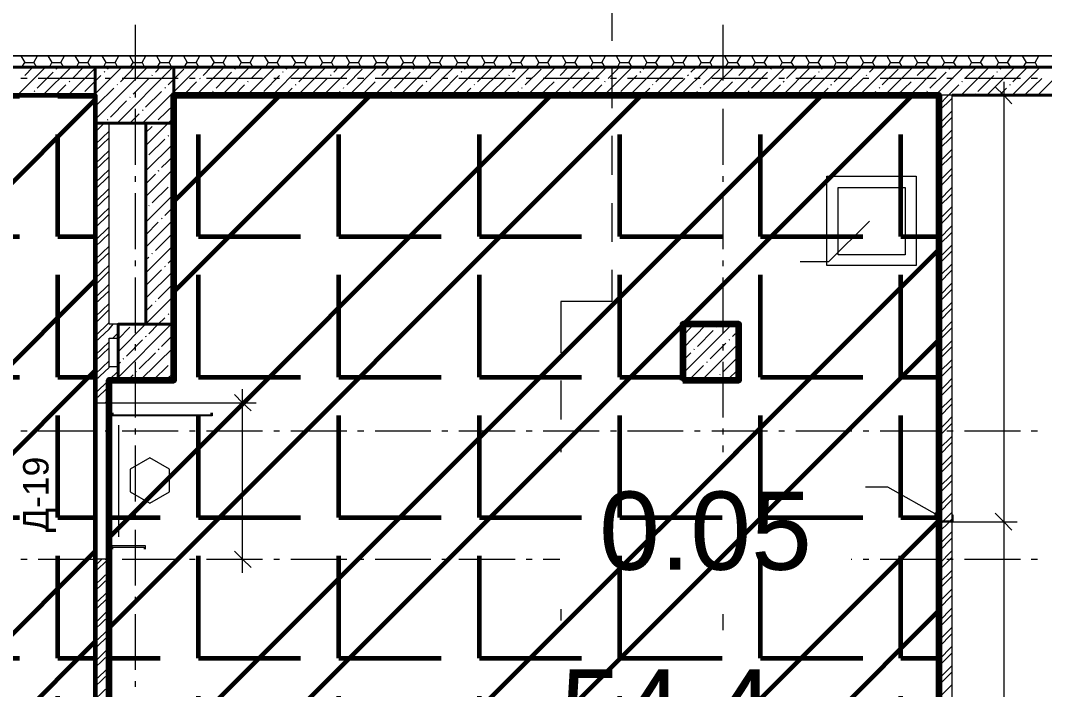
# Model space of a CAD drawing. Header units: millimetres. Extents: x -213911 to 415037, y -3642 to 107391.
# Drawn here: x -97146 to -87983, y 21093 to 27081 of the extents above; entities that cross this region are included whole.
import ezdxf

# ---------------------------------------------------------------- set-up
doc = ezdxf.new("R2010")
doc.units = ezdxf.units.MM
for name, color, linetype, lineweight in [('9.1 Стен подвал шпак', 160, 'Continuous', 90), ('9.2 Потолок подвал шпак', 90, 'Continuous', 60), ('9.3 клининг подвал', 190, 'Continuous', 60), ('Оси', 7, 'Continuous', 9)]:
    doc.layers.add(name, color=color, linetype=linetype, lineweight=lineweight)
doc.layers.add('PDF _Текст', color=7, linetype='Continuous')
doc.styles.get("Standard").update_dxf_attribs({"font": 'arial.ttf'})
pattern_1 = [(0, (0, 0), (0, 1257.3), [914.4, -342.9]), (90, (0, 0), (-1257.3, 8e-14), [914.4, -342.9])]

msp = doc.modelspace()

# ---------------------------------------------------------------- hatches: boundary and pattern name
at = {"layer": '9.2 Потолок подвал шпак'}
h = msp.add_hatch(dxfattribs=at)
h.set_pattern_fill('ANGLE', color=256, scale=180)
h.set_pattern_definition(pattern_1)
h.paths.add_polyline_path([(-96477.1, 26411.6), (-100776.9, 26411.6), (-100776.9, 26161.6), (-101276.8, 26161.6), (-101276.8, 26411.6), (-106030, 26411.6), (-106030, 19154.7), (-105733.5, 19154.7), (-105733.5, 18654.8), (-106030, 18654.8), (-106030, 15867.3), (-96477.1, 15867.3), (-96477.1, 17604.2), (-96875.3, 17604.2), (-96875.3, 19154.7), (-96477.1, 19154.7)])
h.paths.add_polyline_path([(-101276.8, 19154.7), (-100755.8, 19154.7), (-100755.8, 18654.8), (-101276.8, 18654.8)], flags=16)
at = {"layer": '9.3 клининг подвал'}
h = msp.add_hatch(dxfattribs=at)
h.set_pattern_fill('ANSI32', color=256, scale=180)
h.paths.add_polyline_path([(-96477.1, 26411.6), (-100776.9, 26411.6), (-100776.9, 26161.6), (-101276.8, 26161.6), (-101276.8, 26411.6), (-106030, 26411.6), (-106030, 19154.7), (-105733.5, 19154.7), (-105733.5, 18654.8), (-106030, 18654.8), (-106030, 15867.3), (-96477.1, 15867.3), (-96477.1, 17604.2), (-96875.3, 17604.2), (-96875.3, 19154.7), (-96477.1, 19154.7)])
h.paths.add_polyline_path([(-101276.8, 19154.7), (-100755.8, 19154.7), (-100755.8, 18654.8), (-101276.8, 18654.8)], flags=16)

# ---------------------------------------------------------------- linework, layer by layer
at = {"lineweight": 40}
for points in [[(-100776.9, 26411.6), (-96477.1, 26411.6), (-96477.1, 26661.5), (-104132.1, 26661.5)], [(-88809.3, 26411.6), (-87707.8, 26411.6), (-87707.8, 26661.5), (-95773.8, 26661.5), (-95773.8, 26411.6), (-88927.9, 26411.6)]]:
    msp.add_lwpolyline(points, dxfattribs=at)
for points in [[(-95773.8, 26661.5), (-96477.1, 26661.5), (-96477.1, 26161.6), (-95773.8, 26161.6)], [(-96023.8, 26161.6), (-96023.8, 24361.2), (-95773.8, 24361.2), (-95773.8, 26161.6)], [(-95773.8, 24361.2), (-96273.7, 24361.2), (-96273.7, 23861.3), (-95773.8, 23861.3)], [(-90719.9, 23861.3), (-90719.9, 24361.2), (-91219.7, 24361.2), (-91219.7, 23861.3)]]:
    msp.add_lwpolyline(points, close=True, dxfattribs=at)
at = {"lineweight": 18}
for points in [[(-88275.5, 26335.3), (-88347.5, 26411.6), (-88423.8, 26487.8)], [(-95231.6, 23734.2), (-95159.5, 23657.9), (-95083.3, 23585.9)], [(-88275.5, 22518.4), (-88347.5, 22594.6), (-88423.8, 22670.9)], [(-95231.6, 22332), (-95159.5, 22259.9), (-95083.3, 22183.7)]]:
    msp.add_lwpolyline(points, dxfattribs=at)
at = {"lineweight": 20}
msp.add_lwpolyline([(-88932.1, 22598.9), (-88932.1, 22653.9), (-88940.6, 22653.9), (-88940.6, 22594.6), (-88800.8, 22594.6), (-88800.8, 22653.9), (-88809.3, 22653.9), (-88809.3, 22598.9)], close=True, dxfattribs=at)
at = {"layer": '9.1 Стен подвал шпак'}
msp.add_lwpolyline([(-91219.7, 23861.3), (-90719.9, 23861.3), (-90719.9, 24361.2), (-91219.7, 24361.2)], close=True, dxfattribs=at)
at = {"layer": '9.2 Потолок подвал шпак'}
msp.add_lwpolyline([(-96477.1, 17604.2), (-96477.1, 15867.3), (-106030, 15867.3), (-106030, 18654.8), (-105733.5, 18654.8), (-105733.5, 19154.7), (-106030, 19154.7), (-106030, 26411.6), (-101276.8, 26411.6), (-101276.8, 26161.6), (-100776.9, 26161.6), (-100776.9, 26411.6), (-96477.1, 26411.6), (-96477.1, 19154.7)], dxfattribs=at)
at = {"layer": 'Оси', "lineweight": 9}
for points in [[(-91855.2, 27250.4), (-91855.2, 26898.7)], [(-96117, 26542.9), (-96117, 27042.8)], [(-90859.7, 26542.9), (-90859.7, 27042.8)], [(-97142.2, 26763.2), (-97108.3, 26703.9), (-97027.8, 26703.9), (-97002.4, 26661.5)], [(-97027.8, 26703.9), (-96993.9, 26763.2)], [(-96900.7, 26763.2), (-96866.8, 26703.9), (-96786.3, 26703.9), (-96760.9, 26661.5)], [(-96786.3, 26703.9), (-96752.4, 26763.2)], [(-96659.2, 26763.2), (-96625.3, 26703.9), (-96544.8, 26703.9), (-96519.4, 26661.5)], [(-96544.8, 26703.9), (-96510.9, 26763.2)], [(-96417.7, 26763.2), (-96383.9, 26703.9), (-96299.1, 26703.9), (-96277.9, 26661.5)], [(-96299.1, 26703.9), (-96265.2, 26763.2)], [(-96172, 26763.2), (-96138.1, 26703.9), (-96057.7, 26703.9), (-96036.5, 26661.5)], [(-96057.7, 26703.9), (-96023.8, 26763.2)], [(-95930.6, 26763.2), (-95896.7, 26703.9), (-95816.2, 26703.9), (-95795, 26661.5)], [(-95816.2, 26703.9), (-95782.3, 26763.2)], [(-95689.1, 26763.2), (-95655.2, 26703.9), (-95574.7, 26703.9), (-95549.3, 26661.5)], [(-95574.7, 26703.9), (-95540.8, 26763.2)], [(-95447.6, 26763.2), (-95413.7, 26703.9), (-95333.2, 26703.9), (-95307.8, 26661.5)], [(-95333.2, 26703.9), (-95299.3, 26763.2)], [(-95206.1, 26763.2), (-95172.3, 26703.9), (-95091.8, 26703.9), (-95066.3, 26661.5)], [(-95091.8, 26703.9), (-95057.9, 26763.2)], [(-94964.7, 26763.2), (-94930.8, 26703.9), (-94850.3, 26703.9), (-94824.9, 26661.5)], [(-94850.3, 26703.9), (-94816.4, 26763.2)], [(-94723.2, 26763.2), (-94685.1, 26703.9), (-94604.6, 26703.9), (-94583.4, 26661.5)], [(-94604.6, 26703.9), (-94570.7, 26763.2)], [(-94477.5, 26763.2), (-94443.6, 26703.9), (-94363.1, 26703.9), (-94341.9, 26661.5)], [(-94363.1, 26703.9), (-94329.2, 26763.2)], [(-94236, 26763.2), (-94202.1, 26703.9), (-94121.6, 26703.9), (-94100.5, 26661.5)], [(-94121.6, 26703.9), (-94087.8, 26763.2)], [(-93994.6, 26763.2), (-93960.7, 26703.9), (-93880.2, 26703.9), (-93854.8, 26661.5)], [(-93880.2, 26703.9), (-93846.3, 26763.2)], [(-93753.1, 26763.2), (-93719.2, 26703.9), (-93638.7, 26703.9), (-93613.3, 26661.5)], [(-93638.7, 26703.9), (-93604.8, 26763.2)], [(-93511.6, 26763.2), (-93477.7, 26703.9), (-93397.2, 26703.9), (-93371.8, 26661.5)], [(-93397.2, 26703.9), (-93363.3, 26763.2)], [(-93270.1, 26763.2), (-93236.2, 26703.9), (-93155.8, 26703.9), (-93130.3, 26661.5)], [(-93155.8, 26703.9), (-93121.9, 26763.2)], [(-93024.4, 26763.2), (-92990.5, 26703.9), (-92910, 26703.9), (-92888.9, 26661.5)], [(-92910, 26703.9), (-92876.2, 26763.2)], [(-92783, 26763.2), (-92749.1, 26703.9), (-92668.6, 26703.9), (-92647.4, 26661.5)], [(-92668.6, 26703.9), (-92634.7, 26763.2)], [(-92541.5, 26763.2), (-92507.6, 26703.9), (-92427.1, 26703.9), (-92405.9, 26661.5)], [(-92427.1, 26703.9), (-92393.2, 26763.2)], [(-92300, 26763.2), (-92266.1, 26703.9), (-92185.6, 26703.9), (-92160.2, 26661.5)], [(-92185.6, 26703.9), (-92151.7, 26763.2)], [(-92058.5, 26763.2), (-92024.7, 26703.9), (-91944.2, 26703.9), (-91918.7, 26661.5)], [(-91944.2, 26703.9), (-91910.3, 26763.2)], [(-91817.1, 26763.2), (-91783.2, 26703.9), (-91702.7, 26703.9), (-91677.3, 26661.5)], [(-91702.7, 26703.9), (-91668.8, 26763.2)], [(-91575.6, 26763.2), (-91541.7, 26703.9), (-91457, 26703.9)], [(-91435.8, 26661.5), (-91461.2, 26703.9), (-91423.1, 26763.2)], [(-91329.9, 26763.2), (-91296, 26703.9), (-91215.5, 26703.9), (-91194.3, 26661.5)], [(-91215.5, 26703.9), (-91181.6, 26763.2)], [(-91088.4, 26763.2), (-91054.5, 26703.9), (-90974, 26703.9), (-90952.9, 26661.5)], [(-90974, 26703.9), (-90940.2, 26763.2)], [(-90847, 26763.2), (-90813.1, 26703.9), (-90732.6, 26703.9), (-90707.2, 26661.5)], [(-90732.6, 26703.9), (-90698.7, 26763.2)], [(-90605.5, 26763.2), (-90571.6, 26703.9), (-90491.1, 26703.9), (-90465.7, 26661.5)], [(-90491.1, 26703.9), (-90457.2, 26763.2)], [(-90364, 26763.2), (-90330.1, 26703.9), (-90249.6, 26703.9), (-90224.2, 26661.5)], [(-90249.6, 26703.9), (-90215.7, 26763.2)], [(-90122.5, 26763.2), (-90088.6, 26703.9), (-90008.2, 26703.9), (-89982.7, 26661.5)], [(-90008.2, 26703.9), (-89974.3, 26763.2)], [(-89868.4, 26661.5), (-89847.2, 26703.9), (-89881.1, 26763.2)], [(-89762.4, 26703.9), (-89728.6, 26763.2)], [(-89635.4, 26763.2), (-89601.5, 26703.9), (-89521, 26703.9), (-89499.8, 26661.5)], [(-89521, 26703.9), (-89487.1, 26763.2)], [(-89393.9, 26763.2), (-89360, 26703.9), (-89279.5, 26703.9), (-89258.3, 26661.5)], [(-89279.5, 26703.9), (-89245.6, 26763.2)], [(-89152.4, 26763.2), (-89118.5, 26703.9), (-89038, 26703.9), (-89012.6, 26661.5)], [(-89038, 26703.9), (-89004.1, 26763.2)], [(-88910.9, 26763.2), (-88877.1, 26703.9), (-88796.6, 26703.9), (-88771.1, 26661.5)], [(-88796.6, 26703.9), (-88762.7, 26763.2)], [(-88669.5, 26763.2), (-88635.6, 26703.9), (-88555.1, 26703.9), (-88529.7, 26661.5)], [(-88555.1, 26703.9), (-88521.2, 26763.2)], [(-88428, 26763.2), (-88394.1, 26703.9), (-88313.6, 26703.9), (-88288.2, 26661.5)], [(-88313.6, 26703.9), (-88279.7, 26763.2)], [(-88182.3, 26763.2), (-88148.4, 26703.9), (-88067.9, 26703.9), (-88046.7, 26661.5)], [(-88067.9, 26703.9), (-88034, 26763.2)], [(-97133.7, 26661.5), (-97108.3, 26703.9)], [(-96888, 26661.5), (-96866.8, 26703.9)], [(-96646.5, 26661.5), (-96625.3, 26703.9)], [(-96405, 26661.5), (-96383.9, 26703.9)], [(-96163.6, 26661.5), (-96138.1, 26703.9)], [(-95922.1, 26661.5), (-95896.7, 26703.9)], [(-95680.6, 26661.5), (-95655.2, 26703.9)], [(-95439.1, 26661.5), (-95413.7, 26703.9)], [(-95193.4, 26661.5), (-95172.3, 26703.9)], [(-94952, 26661.5), (-94930.8, 26703.9)], [(-94710.5, 26661.5), (-94685.1, 26703.9)], [(-94469, 26661.5), (-94443.6, 26703.9)], [(-94227.6, 26661.5), (-94202.1, 26703.9)], [(-93986.1, 26661.5), (-93960.7, 26703.9)], [(-93744.6, 26661.5), (-93719.2, 26703.9)], [(-93498.9, 26661.5), (-93477.7, 26703.9)], [(-93257.4, 26661.5), (-93236.2, 26703.9)], [(-93016, 26661.5), (-92990.5, 26703.9)], [(-92774.5, 26661.5), (-92749.1, 26703.9)], [(-92533, 26661.5), (-92507.6, 26703.9)], [(-92291.5, 26661.5), (-92266.1, 26703.9)], [(-92045.8, 26661.5), (-92024.7, 26703.9)], [(-91804.4, 26661.5), (-91783.2, 26703.9)], [(-91562.9, 26661.5), (-91541.7, 26703.9)], [(-91321.4, 26661.5), (-91296, 26703.9)], [(-91079.9, 26661.5), (-91054.5, 26703.9)], [(-90838.5, 26661.5), (-90813.1, 26703.9)], [(-90597, 26661.5), (-90571.6, 26703.9)], [(-90351.3, 26661.5), (-90330.1, 26703.9)], [(-90109.8, 26661.5), (-90088.6, 26703.9)], [(-89842.9, 26703.9), (-89762.4, 26703.9), (-89741.3, 26661.5)], [(-89626.9, 26661.5), (-89601.5, 26703.9)], [(-89385.4, 26661.5), (-89360, 26703.9)], [(-89143.9, 26661.5), (-89118.5, 26703.9)], [(-88902.5, 26661.5), (-88877.1, 26703.9)], [(-88656.8, 26661.5), (-88635.6, 26703.9)], [(-88415.3, 26661.5), (-88394.1, 26703.9)], [(-88173.8, 26661.5), (-88148.4, 26703.9)], [(-104132.1, 26661.5), (-81734.6, 26661.5), (-81734.6, 5145.1), (-117489.3, 5145.1)], [(-97171.8, 26411.6), (-96921.9, 26661.5)], [(-97108.3, 26589.5), (-97036.2, 26661.5)], [(-96998.1, 26475.1), (-96854.1, 26619.1)], [(-96947.3, 26411.6), (-96693.1, 26661.5)], [(-96824.4, 26644.6), (-96820.2, 26653)], [(-96718.5, 26411.6), (-96477.1, 26653), (-96468.6, 26661.5)], [(-96680.4, 26559.8), (-96583, 26661.5)], [(-96570.3, 26445.5), (-96477.1, 26538.7), (-96426.2, 26589.5)], [(-96489.8, 26411.6), (-96477.1, 26424.3), (-96239.8, 26661.5)], [(-96477.1, 26195.5), (-96011.1, 26661.5)], [(-96396.6, 26619.1), (-96392.3, 26623.4)], [(-96366.9, 26644.6), (-96354.2, 26661.5)], [(-96282.2, 26161.6), (-95782.3, 26661.5)], [(-96252.5, 26530.2), (-96125.4, 26661.5)], [(-96053.4, 26161.6), (-95773.8, 26441.2), (-95553.5, 26661.5)], [(-95968.7, 26589.5), (-95964.5, 26593.7)], [(-95939, 26619.1), (-95896.7, 26661.5)], [(-95824.7, 26504.8), (-95773.8, 26555.6), (-95684.9, 26644.6)], [(-95574.7, 26411.6), (-95324.8, 26661.5)], [(-95511.2, 26589.5), (-95439.1, 26661.5)], [(-95396.8, 26475.1), (-95257, 26619.1)], [(-95345.9, 26411.6), (-95096, 26661.5)], [(-95227.3, 26644.6), (-95223.1, 26653)], [(-95117.2, 26411.6), (-94867.2, 26661.5)], [(-95083.3, 26559.8), (-94981.6, 26661.5)], [(-94968.9, 26445.5), (-94829.1, 26589.5)], [(-94892.7, 26411.6), (-94642.7, 26661.5)], [(-94799.5, 26619.1), (-94795.2, 26623.4)], [(-94769.8, 26644.6), (-94752.9, 26661.5)], [(-94663.9, 26411.6), (-94414, 26661.5)], [(-94655.4, 26530.2), (-94528.3, 26661.5)], [(-94435.1, 26411.6), (-94185.2, 26661.5)], [(-94371.6, 26589.5), (-94367.4, 26593.7)], [(-94341.9, 26619.1), (-94299.6, 26661.5)], [(-94227.6, 26504.8), (-94087.8, 26644.6)], [(-94206.4, 26411.6), (-93956.4, 26661.5)], [(-93977.6, 26411.6), (-93727.7, 26661.5)], [(-93914.1, 26589.5), (-93842, 26661.5)], [(-93799.7, 26475.1), (-93659.9, 26619.1)], [(-93748.8, 26411.6), (-93498.9, 26661.5)], [(-93630.2, 26644.6), (-93626, 26653)], [(-93520.1, 26411.6), (-93270.1, 26661.5)], [(-93486.2, 26559.8), (-93384.5, 26661.5)], [(-93371.8, 26445.5), (-93232, 26589.5)], [(-93291.3, 26411.6), (-93041.4, 26661.5)], [(-93202.4, 26619.1), (-93198.1, 26623.4)], [(-93172.7, 26644.6), (-93155.8, 26661.5)], [(-93066.8, 26411.6), (-92812.6, 26661.5)], [(-93058.3, 26530.2), (-92927, 26661.5)], [(-92838, 26411.6), (-92588.1, 26661.5)], [(-92774.5, 26589.5), (-92770.3, 26593.7)], [(-92744.8, 26619.1), (-92702.5, 26661.5)], [(-92630.5, 26504.8), (-92486.4, 26644.6)], [(-92609.3, 26411.6), (-92359.3, 26661.5)], [(-92380.5, 26411.6), (-92130.6, 26661.5)], [(-92317, 26589.5), (-92244.9, 26661.5)], [(-92202.6, 26475.1), (-92058.5, 26619.1)], [(-92151.7, 26411.6), (-91901.8, 26661.5)], [(-92033.1, 26644.6), (-92028.9, 26653)], [(-91923, 26411.6), (-91673, 26661.5)], [(-91889.1, 26559.8), (-91787.4, 26661.5)], [(-91855.2, 26648.8), (-91855.2, 26297.2)], [(-91774.7, 26445.5), (-91630.7, 26589.5)], [(-91694.2, 26411.6), (-91444.3, 26661.5)], [(-91605.3, 26619.1), (-91596.8, 26623.4)], [(-91575.6, 26644.6), (-91558.7, 26661.5)], [(-91465.5, 26411.6), (-91215.5, 26661.5)], [(-91461.2, 26530.2), (-91329.9, 26661.5)], [(-91240.9, 26411.6), (-90986.7, 26661.5)], [(-91177.4, 26589.5), (-91168.9, 26593.7)], [(-91147.7, 26619.1), (-91101.1, 26661.5)], [(-91033.3, 26504.8), (-90889.3, 26644.6)], [(-91012.2, 26411.6), (-90762.2, 26661.5)], [(-90783.4, 26411.6), (-90533.5, 26661.5)], [(-90719.9, 26589.5), (-90647.8, 26661.5)], [(-90605.5, 26475.1), (-90461.4, 26619.1)], [(-90554.6, 26411.6), (-90304.7, 26661.5)], [(-90431.8, 26644.6), (-90427.6, 26653)], [(-90325.9, 26411.6), (-90075.9, 26661.5)], [(-90292, 26559.8), (-90190.3, 26661.5)], [(-90177.6, 26445.5), (-90033.6, 26589.5)], [(-90097.1, 26411.6), (-89847.2, 26661.5)], [(-90003.9, 26619.1), (-89999.7, 26623.4)], [(-89978.5, 26644.6), (-89961.6, 26661.5)], [(-89868.4, 26411.6), (-89618.4, 26661.5)], [(-89864.1, 26530.2), (-89732.8, 26661.5)], [(-89639.6, 26411.6), (-89389.6, 26661.5)], [(-89576, 26589.5), (-89571.8, 26593.7)], [(-89550.6, 26619.1), (-89504, 26661.5)], [(-89436.2, 26504.8), (-89292.2, 26644.6)], [(-89410.8, 26411.6), (-89160.9, 26661.5)], [(-89186.3, 26411.6), (-88936.4, 26661.5)], [(-89122.8, 26589.5), (-89046.5, 26661.5)], [(-89008.4, 26475.1), (-88864.3, 26619.1)], [(-88957.5, 26411.6), (-88707.6, 26661.5)], [(-88834.7, 26644.6), (-88830.5, 26653)], [(-88728.8, 26411.6), (-88478.8, 26661.5)], [(-88694.9, 26559.8), (-88593.2, 26661.5)], [(-88580.5, 26445.5), (-88436.5, 26589.5)], [(-88500, 26411.6), (-88250.1, 26661.5)], [(-88406.8, 26619.1), (-88402.6, 26623.4)], [(-88381.4, 26644.6), (-88364.5, 26661.5)], [(-88271.3, 26411.6), (-88021.3, 26661.5)], [(-88267, 26530.2), (-88135.7, 26661.5)], [(-88042.5, 26411.6), (-87792.5, 26661.5)], [(-97142.2, 26564.1), (-97087.1, 26564.1)], [(-97137.9, 26559.8), (-97133.7, 26564.1)], [(-96989.6, 26564.1), (-96489.8, 26564.1)], [(-96832.9, 26411.6), (-96739.7, 26504.8)], [(-96710, 26530.2), (-96705.8, 26538.7)], [(-96388.1, 26564.1), (-96337.3, 26564.1)], [(-96282.2, 26504.8), (-96277.9, 26509)], [(-96235.6, 26564.1), (-95735.7, 26564.1)], [(-96138.1, 26420), (-95998.3, 26559.8)], [(-95689.1, 26411.6), (-95570.5, 26530.2)], [(-95634, 26564.1), (-95583.2, 26564.1)], [(-95540.8, 26559.8), (-95536.6, 26564.1)], [(-95481.5, 26564.1), (-94981.6, 26564.1)], [(-95231.6, 26411.6), (-95142.6, 26504.8)], [(-95112.9, 26530.2), (-95108.7, 26538.7)], [(-94879.9, 26564.1), (-94829.1, 26564.1)], [(-94727.4, 26564.1), (-94227.6, 26564.1)], [(-94685.1, 26504.8), (-94680.8, 26509)], [(-94541, 26420), (-94401.2, 26559.8)], [(-94130.1, 26564.1), (-94075, 26564.1)], [(-94092, 26411.6), (-93973.4, 26530.2)], [(-93973.4, 26564.1), (-93473.5, 26564.1)], [(-93943.7, 26559.8), (-93939.5, 26564.1)], [(-93634.5, 26411.6), (-93545.5, 26504.8)], [(-93515.8, 26530.2), (-93511.6, 26538.7)], [(-93376, 26564.1), (-93321, 26564.1)], [(-93223.5, 26564.1), (-92719.4, 26564.1)], [(-93088, 26504.8), (-93083.7, 26509)], [(-92943.9, 26420), (-92799.9, 26559.8)], [(-92622, 26564.1), (-92566.9, 26564.1)], [(-92494.9, 26411.6), (-92372, 26530.2)], [(-92469.5, 26564.1), (-91969.6, 26564.1)], [(-92346.6, 26559.8), (-92342.4, 26564.1)], [(-92037.4, 26411.6), (-91944.2, 26504.8)], [(-91918.7, 26530.2), (-91914.5, 26538.7)], [(-91867.9, 26564.1), (-91812.8, 26564.1)], [(-91715.4, 26564.1), (-91215.5, 26564.1)], [(-91490.9, 26504.8), (-91486.6, 26509)], [(-91346.8, 26420), (-91202.8, 26559.8)], [(-91113.8, 26564.1), (-91063, 26564.1)], [(-90961.3, 26564.1), (-90461.4, 26564.1)], [(-90897.8, 26411.6), (-90774.9, 26530.2)], [(-90749.5, 26559.8), (-90741, 26564.1)], [(-90440.3, 26411.6), (-90347.1, 26504.8)], [(-90359.8, 26564.1), (-90308.9, 26564.1)], [(-90321.6, 26530.2), (-90313.2, 26538.7)], [(-90207.3, 26564.1), (-89707.4, 26564.1)], [(-89893.8, 26504.8), (-89885.3, 26509)], [(-89749.7, 26420), (-89605.7, 26559.8)], [(-89605.7, 26564.1), (-89554.9, 26564.1)], [(-89453.2, 26564.1), (-88953.3, 26564.1)], [(-89300.7, 26411.6), (-89177.8, 26530.2)], [(-89148.2, 26559.8), (-89143.9, 26564.1)], [(-88855.9, 26564.1), (-88800.8, 26564.1)], [(-88843.2, 26411.6), (-88750, 26504.8)], [(-88720.3, 26530.2), (-88716.1, 26538.7)], [(-88699.1, 26564.1), (-88199.2, 26564.1)], [(-88347.5, 26530.2), (-88347.5, 22594.6), (-88347.5, 18777.7), (-88347.5, 18536.2)], [(-88292.4, 26504.8), (-88288.2, 26509)], [(-88152.6, 26420), (-88008.6, 26559.8)], [(-88101.8, 26564.1), (-88046.7, 26564.1)], [(-97057.4, 26411.6), (-97053.2, 26420)], [(-97023.5, 26445.5), (-97019.3, 26449.7)], [(-96595.7, 26420), (-96591.4, 26424.3)], [(-96455.9, 26331.1), (-96311.8, 26475.1)], [(-96167.8, 26390.4), (-96163.6, 26394.6)], [(-96117, 26390.4), (-96117, 26441.2)], [(-96028, 26305.7), (-95884, 26445.5)], [(-95854.3, 26475.1), (-95850.1, 26479.3)], [(-95460.3, 26411.6), (-95456.1, 26420)], [(-95426.4, 26445.5), (-95422.2, 26449.7)], [(-94998.6, 26420), (-94994.3, 26424.3)], [(-94778.3, 26411.6), (-94714.7, 26475.1)], [(-94320.8, 26411.6), (-94286.9, 26445.5)], [(-94257.2, 26475.1), (-94253, 26479.3)], [(-93863.2, 26411.6), (-93859, 26420)], [(-93829.3, 26445.5), (-93825.1, 26449.7)], [(-93401.5, 26420), (-93397.2, 26424.3)], [(-93176.9, 26411.6), (-93117.6, 26475.1)], [(-92723.7, 26411.6), (-92689.8, 26445.5)], [(-92660.1, 26475.1), (-92655.9, 26479.3)], [(-92266.1, 26411.6), (-92261.9, 26420)], [(-92232.2, 26445.5), (-92228, 26449.7)], [(-91804.4, 26420), (-91800.1, 26424.3)], [(-91579.8, 26411.6), (-91516.3, 26475.1)], [(-91126.5, 26411.6), (-91088.4, 26445.5)], [(-91063, 26475.1), (-91058.8, 26479.3)], [(-90859.7, 26390.4), (-90859.7, 26441.2)], [(-90669, 26411.6), (-90660.6, 26420)], [(-90635.1, 26445.5), (-90626.7, 26449.7)], [(-90207.3, 26420), (-90198.8, 26424.3)], [(-89982.7, 26411.6), (-89919.2, 26475.1)], [(-89525.2, 26411.6), (-89491.3, 26445.5)], [(-89461.7, 26475.1), (-89457.4, 26479.3)], [(-89071.9, 26411.6), (-89063.4, 26420)], [(-89033.8, 26445.5), (-89029.6, 26449.7)], [(-88927.9, 26322.6), (-88843.2, 26411.6)], [(-88809.3, 22598.9), (-88809.3, 26411.6), (-88927.9, 26411.6), (-88927.9, 22598.9)], [(-88605.9, 26420), (-88601.7, 26424.3)], [(-88241.6, 26411.6), (-88347.5, 26411.6), (-88470.4, 26411.6)], [(-88385.6, 26411.6), (-88322.1, 26475.1)], [(-96341.5, 26216.7), (-96197.5, 26360.7)], [(-95913.6, 26191.3), (-95773.8, 26326.8)], [(-88927.9, 26267.5), (-88809.3, 26386.1)], [(-96167.8, 26161.6), (-96083.1, 26246.3)], [(-96117, 25788.8), (-96117, 26288.7)], [(-96053.4, 26276), (-96049.2, 26280.2)], [(-96023.8, 25962.5), (-95824.7, 26161.6), (-95773.8, 26212.5)], [(-90859.7, 25788.8), (-90859.7, 26288.7)], [(-88927.9, 26153.1), (-88809.3, 26271.8)], [(-88927.9, 26093.8), (-88809.3, 26216.7)], [(-96477.1, 26140.4), (-96451.6, 26161.6)], [(-96477.1, 26081.1), (-96396.6, 26161.6)], [(-96366.9, 26191.3), (-96362.7, 26195.5)], [(-96023.8, 26076.9), (-95968.7, 26132)], [(-95939, 26161.6), (-95934.8, 26165.9)], [(-95939, 26161.6), (-95939, 26161.6)], [(-96477.1, 25971), (-96354.2, 26089.6)], [(-96477.1, 25911.7), (-96354.2, 26030.3)], [(-95824.7, 26047.2), (-95820.4, 26051.5)], [(-95799.2, 26076.9), (-95773.8, 26098.1)], [(-91855.2, 26047.2), (-91855.2, 25699.9)], [(-88927.9, 25983.7), (-88809.3, 26102.3)], [(-88927.9, 25924.4), (-88809.3, 26043)], [(-96023.8, 25733.7), (-95773.8, 25983.7)], [(-95998.3, 25877.8), (-95854.3, 26017.6)], [(-96477.1, 25797.3), (-96354.2, 25915.9)], [(-96477.1, 25742.2), (-96354.2, 25860.8)], [(-96023.8, 25848.1), (-96019.5, 25852.4)], [(-95884, 25763.4), (-95773.8, 25869.3)], [(-88927.9, 25810), (-88809.3, 25928.6)], [(-88927.9, 25754.9), (-88809.3, 25873.5)], [(-96023.8, 25505), (-95773.8, 25754.9)], [(-88927.9, 25640.5), (-88809.3, 25759.2)], [(-96477.1, 25627.8), (-96354.2, 25746.5)], [(-96477.1, 25568.5), (-96354.2, 25691.4)], [(-96117, 25636.3), (-96117, 25687.1)], [(-96023.8, 25619.4), (-95939, 25704.1)], [(-95913.6, 25733.7), (-95905.1, 25738)], [(-90859.7, 25636.3), (-90859.7, 25687.1)], [(-88927.9, 25581.2), (-88809.3, 25704.1)], [(-96477.1, 25454.2), (-96354.2, 25577)], [(-95968.7, 25449.9), (-95824.7, 25589.7)], [(-95799.2, 25619.4), (-95795, 25623.6)], [(-88927.9, 25466.9), (-88809.3, 25589.7)], [(-96477.1, 25399.1), (-96354.2, 25517.7)], [(-96117, 25034.8), (-96117, 25534.6)], [(-96023.8, 25276.2), (-95773.8, 25526.2)], [(-90859.7, 25034.8), (-90859.7, 25534.6)], [(-88927.9, 25411.8), (-88809.3, 25530.4)], [(-96477.1, 25284.7), (-96354.2, 25403.3)], [(-95998.3, 25420.3), (-95994.1, 25424.5)], [(-95854.3, 25335.5), (-95773.8, 25416)], [(-91855.2, 25445.7), (-91855.2, 25098.3)], [(-88927.9, 25297.4), (-88809.3, 25416)], [(-96477.1, 25225.4), (-96354.2, 25348.2)], [(-96023.8, 25051.7), (-95773.8, 25301.6)], [(-95884, 25305.9), (-95879.7, 25310.1)], [(-88927.9, 25238.1), (-88809.3, 25361)], [(-96477.1, 25111), (-96354.2, 25233.9)], [(-96023.8, 25161.8), (-95913.6, 25276.2)], [(-89550.6, 25284.7), (-89915, 24920.4), (-90169.1, 24920.4)], [(-88927.9, 25123.7), (-88809.3, 25246.6)], [(-96477.1, 25055.9), (-96354.2, 25174.6)], [(-95939, 25022), (-95799.2, 25161.8)], [(-88927.9, 25068.6), (-88809.3, 25187.3)], [(-96477.1, 24941.6), (-96354.2, 25060.2)], [(-96023.8, 24822.9), (-95773.8, 25072.9)], [(-88927.9, 24954.3), (-88809.3, 25072.9)], [(-88927.9, 24899.2), (-88809.3, 25017.8)], [(-96477.1, 24886.5), (-96354.2, 25005.1)], [(-96117, 24882.2), (-96117, 24933.1)], [(-96023.8, 24937.3), (-95998.3, 24962.7)], [(-95968.7, 24992.4), (-95964.5, 24996.6)], [(-95824.7, 24907.7), (-95773.8, 24958.5)], [(-90859.7, 24882.2), (-90859.7, 24933.1)], [(-96477.1, 24772.1), (-96354.2, 24890.7)], [(-96477.1, 24712.8), (-96354.2, 24835.6)], [(-96023.8, 24708.6), (-95884, 24848.4)], [(-96023.8, 24594.2), (-95773.8, 24844.1)], [(-95854.3, 24878), (-95850.1, 24882.2)], [(-91855.2, 24848.4), (-91855.2, 24564.5), (-92312.7, 24564.5), (-92312.7, 24107)], [(-88927.9, 24784.8), (-88809.3, 24903.4)], [(-88927.9, 24725.5), (-88809.3, 24848.4)], [(-96117, 24280.7), (-96117, 24780.6)], [(-90859.7, 24280.7), (-90859.7, 24780.6)], [(-96477.1, 24598.4), (-96354.2, 24721.3)], [(-96477.1, 24543.3), (-96354.2, 24662)], [(-95913.6, 24589.9), (-95773.8, 24729.7)], [(-88927.9, 24611.1), (-88809.3, 24734)], [(-88927.9, 24556), (-88809.3, 24674.7)], [(-96023.8, 24365.4), (-95773.8, 24615.4)], [(-95939, 24564.5), (-95934.8, 24568.8)], [(-88927.9, 24441.7), (-88809.3, 24560.3)], [(-96477.1, 24429), (-96354.2, 24547.6)], [(-96477.1, 24369.6), (-96354.2, 24492.5)], [(-96023.8, 24479.8), (-95968.7, 24534.9)], [(-95799.2, 24479.8), (-95773.8, 24501)], [(-88927.9, 24382.4), (-88809.3, 24505.2)], [(-96477.1, 24255.3), (-96354.2, 24378.1)], [(-96273.7, 23886.7), (-95799.2, 24361.2), (-95773.8, 24386.6)], [(-95998.3, 24276.4), (-95913.6, 24361.2), (-95854.3, 24420.5)], [(-95824.7, 24450.1), (-95820.4, 24454.4)], [(-88927.9, 24268), (-88809.3, 24390.8)], [(-96477.1, 24200.2), (-96354.2, 24318.8), (-96316.1, 24361.2)], [(-96320.3, 24238.3), (-96273.7, 24284.9)], [(-96273.7, 24344.2), (-96256.8, 24361.2)], [(-96273.7, 24115.5), (-96028, 24361.2)], [(-96273.7, 24229.8), (-96167.8, 24335.8)], [(-91219.7, 24145.1), (-91007.9, 24361.2)], [(-91219.7, 23920.6), (-90779.2, 24361.2)], [(-91202.8, 24276.4), (-91122.3, 24361.2)], [(-91088.4, 24162.1), (-90948.6, 24306.1)], [(-90919, 24335.8), (-90914.7, 24340)], [(-90774.9, 24251), (-90719.9, 24306.1)], [(-88927.9, 24212.9), (-88809.3, 24331.5)], [(-96477.1, 24085.8), (-96354.2, 24204.4)], [(-96197.5, 24077.3), (-96053.4, 24221.4)], [(-96028, 24251), (-96019.5, 24255.3)], [(-95884, 24162.1), (-95773.8, 24272.2)], [(-91050.3, 23861.3), (-90719.9, 24191.7)], [(-90974, 24051.9), (-90834.2, 24191.7)], [(-90804.6, 24221.4), (-90800.4, 24225.6)], [(-88927.9, 24098.5), (-88809.3, 24217.1)], [(-96477.1, 24030.7), (-96354.2, 24149.4)], [(-96117, 24128.2), (-96117, 24183.2)], [(-96083.1, 23963), (-95939, 24107)], [(-96074.6, 23861.3), (-95773.8, 24157.8)], [(-95913.6, 24136.6), (-95905.1, 24140.9)], [(-91219.7, 24035), (-91147.7, 24107)], [(-91118.1, 24136.6), (-91113.8, 24140.9)], [(-90859.7, 24128.2), (-90859.7, 24183.2)], [(-88927.9, 24043.4), (-88809.3, 24162.1)], [(-96477.1, 23916.4), (-96354.2, 24035)], [(-96273.7, 24001.1), (-96252.5, 24022.3)], [(-96227.1, 24051.9), (-96222.9, 24056.2)], [(-96117, 23526.6), (-96117, 24026.5)], [(-95799.2, 24022.3), (-95795, 24026.5)], [(-91003.7, 24022.3), (-90999.5, 24026.5)], [(-90859.7, 23937.5), (-90719.9, 24077.3)], [(-90859.7, 23526.6), (-90859.7, 24026.5)], [(-88927.9, 23929.1), (-88809.3, 24047.7)], [(-96477.1, 23857), (-96354.2, 23975.7), (-96354.2, 23979.9)], [(-96477.1, 23742.7), (-96354.2, 23865.5), (-96273.7, 23941.8)], [(-96112.7, 23937.5), (-96108.5, 23941.8)], [(-95960.2, 23861.3), (-95824.7, 23992.6)], [(-95845.8, 23861.3), (-95773.8, 23929.1)], [(-91164.7, 23861.3), (-91033.3, 23992.6)], [(-90821.5, 23861.3), (-90719.9, 23963)], [(-88927.9, 23869.8), (-88809.3, 23988.4)], [(-96303.4, 23861.3), (-96273.7, 23886.7)], [(-96189, 23861.3), (-96138.1, 23907.9)], [(-92312.7, 23857), (-92312.7, 23509.7)], [(-90935.9, 23861.3), (-90919, 23878.2)], [(-90889.3, 23907.9), (-90885.1, 23912.1)], [(-88927.9, 23755.4), (-88809.3, 23878.2)], [(-96477.1, 23687.6), (-96354.2, 23806.2)], [(-95159.5, 22137.1), (-95159.5, 23780.8)], [(-88927.9, 23700.3), (-88809.3, 23818.9)], [(-96388.1, 23657.9), (-96354.2, 23691.8)], [(-96375.4, 23657.9), (-95159.5, 23657.9), (-95036.7, 23657.9)], [(-88927.9, 23585.9), (-88809.3, 23704.5)], [(-88927.9, 23526.6), (-88809.3, 23649.5)], [(-95430.7, 23569), (-95430.7, 23543.6), (-96328.8, 23543.6), (-96328.8, 23569)], [(-96320.3, 23569), (-96320.3, 23552), (-95439.1, 23552), (-95439.1, 23569)], [(-96265.2, 22459.1), (-96265.2, 23458.8)], [(-88927.9, 23412.2), (-88809.3, 23535.1)], [(-88927.9, 23357.2), (-88809.3, 23475.8)], [(-97142.2, 23408), (-97087.1, 23408)], [(-96989.6, 23408), (-96489.8, 23408)], [(-96388.1, 23408), (-96337.3, 23408)], [(-96235.6, 23408), (-95735.7, 23408)], [(-96117, 23374.1), (-96117, 23429.2)], [(-95634, 23408), (-95583.2, 23408)], [(-95481.5, 23408), (-94981.6, 23408)], [(-94879.9, 23408), (-94829.1, 23408)], [(-94727.4, 23408), (-94227.6, 23408)], [(-94130.1, 23408), (-94075, 23408)], [(-93973.4, 23408), (-93473.5, 23408)], [(-93376, 23408), (-93321, 23408)], [(-93223.5, 23408), (-92719.4, 23408)], [(-92622, 23408), (-92566.9, 23408)], [(-92469.5, 23408), (-91969.6, 23408)], [(-91867.9, 23408), (-91812.8, 23408)], [(-91715.4, 23408), (-91215.5, 23408)], [(-91113.8, 23408), (-91063, 23408)], [(-90961.3, 23408), (-90461.4, 23408)], [(-90859.7, 23374.1), (-90859.7, 23429.2)], [(-90359.8, 23408), (-90308.9, 23408)], [(-90207.3, 23408), (-89707.4, 23408)], [(-89605.7, 23408), (-89554.9, 23408)], [(-89453.2, 23408), (-88953.3, 23408)], [(-88855.9, 23408), (-88800.8, 23408)], [(-88699.1, 23408), (-88199.2, 23408)], [(-88101.8, 23408), (-88046.7, 23408)], [(-96117, 22776.8), (-96117, 23276.7)], [(-90859.7, 22776.8), (-90859.7, 23276.7)], [(-88927.9, 23242.8), (-88809.3, 23361.4)], [(-88927.9, 23183.5), (-88809.3, 23306.3)], [(-92312.7, 23259.7), (-92312.7, 22908.1)], [(-88927.9, 23073.3), (-88809.3, 23191.9)], [(-88927.9, 23014), (-88809.3, 23132.6)], [(-88927.9, 22899.6), (-88809.3, 23018.3)], [(-88927.9, 22844.6), (-88809.3, 22963.2)], [(-88940.6, 22653.9), (-89385.4, 22903.9), (-89584.5, 22903.9)], [(-88927.9, 22730.2), (-88809.3, 22848.8)], [(-88927.9, 22670.9), (-88809.3, 22793.7)], [(-96117, 22620), (-96117, 22675.1)], [(-92312.7, 22658.2), (-92312.7, 22306.5)], [(-90859.7, 22620), (-90859.7, 22675.1)], [(-88889.8, 22598.9), (-88809.3, 22679.3)], [(-88927.9, 22594.6), (-88927.9, 18777.7), (-90719.9, 18777.7), (-90719.9, 18654.8), (-87987.4, 18654.8), (-87987.4, 18777.7), (-88809.3, 18777.7), (-88809.3, 22594.6)], [(-88927.9, 22556.5), (-88894, 22594.6)], [(-88927.9, 22501.4), (-88834.7, 22594.6)], [(-88830.5, 22598.9), (-88809.3, 22620)], [(-88800.8, 22594.6), (-88347.5, 22594.6), (-88228.9, 22594.6)], [(-96117, 22022.7), (-96117, 22522.6)], [(-90859.7, 22022.7), (-90859.7, 22522.6)], [(-88927.9, 22387), (-88809.3, 22505.7)], [(-88927.9, 22327.7), (-88809.3, 22450.6)], [(-96028, 22348.9), (-96028, 22378.6), (-96328.8, 22378.6), (-96328.8, 22348.9)], [(-96320.3, 22348.9), (-96320.3, 22365.9), (-96040.7, 22365.9), (-96040.7, 22348.9)], [(-88927.9, 22213.3), (-88809.3, 22336.2)], [(-88927.9, 22158.3), (-88809.3, 22276.9)], [(-97142.2, 22259.9), (-97087.1, 22259.9)], [(-96989.6, 22259.9), (-96489.8, 22259.9)], [(-96477.1, 22200.6), (-96417.7, 22259.9)], [(-96477.1, 22145.6), (-96362.7, 22259.9)], [(-96388.1, 22259.9), (-96337.3, 22259.9)], [(-96235.6, 22259.9), (-95735.7, 22259.9)], [(-95634, 22259.9), (-95583.2, 22259.9)], [(-95481.5, 22259.9), (-94981.6, 22259.9)], [(-95405.3, 22259.9), (-95159.5, 22259.9), (-95036.7, 22259.9)], [(-94879.9, 22259.9), (-94829.1, 22259.9)], [(-94727.4, 22259.9), (-94227.6, 22259.9)], [(-94130.1, 22259.9), (-94075, 22259.9)], [(-93973.4, 22259.9), (-93473.5, 22259.9)], [(-93376, 22259.9), (-93321, 22259.9)], [(-93223.5, 22259.9), (-92719.4, 22259.9)], [(-92622, 22259.9), (-92566.9, 22259.9)], [(-92469.5, 22259.9), (-91969.6, 22259.9)], [(-91867.9, 22259.9), (-91812.8, 22259.9)], [(-91715.4, 22259.9), (-91215.5, 22259.9)], [(-91113.8, 22259.9), (-91063, 22259.9)], [(-90961.3, 22259.9), (-90461.4, 22259.9)], [(-90359.8, 22259.9), (-90308.9, 22259.9)], [(-90207.3, 22259.9), (-89707.4, 22259.9)], [(-89605.7, 22259.9), (-89554.9, 22259.9)], [(-89453.2, 22259.9), (-88953.3, 22259.9)], [(-88855.9, 22259.9), (-88800.8, 22259.9)], [(-88699.1, 22259.9), (-88199.2, 22259.9)], [(-88101.8, 22259.9), (-88046.7, 22259.9)], [(-96477.1, 22031.2), (-96354.2, 22149.8)], [(-96477.1, 21976.1), (-96354.2, 22094.7)], [(-88927.9, 22043.9), (-88809.3, 22162.5)], [(-88927.9, 21988.8), (-88809.3, 22107.4)], [(-92312.7, 22056.6), (-92312.7, 21709.2)], [(-88927.9, 21874.4), (-88809.3, 21993.1)], [(-96477.1, 21861.7), (-96354.2, 21980.3)], [(-96477.1, 21802.4), (-96354.2, 21925.3)], [(-96117, 21870.2), (-96117, 21921)], [(-90859.7, 21870.2), (-90859.7, 21921)], [(-88927.9, 21815.1), (-88809.3, 21938)], [(-96477.1, 21688), (-96354.2, 21810.9)], [(-88927.9, 21700.8), (-88809.3, 21823.6)], [(-96477.1, 21633), (-96354.2, 21751.6)], [(-96117, 21268.6), (-96117, 21768.5)], [(-90859.7, 21268.6), (-90859.7, 21768.5)], [(-88927.9, 21645.7), (-88809.3, 21764.3)], [(-96477.1, 21518.6), (-96354.2, 21637.2)], [(-88927.9, 21531.3), (-88809.3, 21649.9)], [(-96477.1, 21459.3), (-96354.2, 21582.1)], [(-88927.9, 21472), (-88809.3, 21594.8)], [(-96477.1, 21344.9), (-96354.2, 21467.8)], [(-92312.7, 21459.3), (-92312.7, 21107.7)], [(-88927.9, 21357.6), (-88809.3, 21480.5)], [(-96477.1, 21289.8), (-96354.2, 21408.4)], [(-88927.9, 21302.5), (-88809.3, 21421.2)], [(-96477.1, 21175.4), (-96354.2, 21294.1)], [(-88927.9, 21188.2), (-88809.3, 21306.8)], [(-96477.1, 21120.4), (-96354.2, 21239)], [(-88927.9, 21133.1), (-88809.3, 21251.7)], [(-96477.1, 21006), (-96354.2, 21124.6)], [(-96117, 21116.1), (-96117, 21167)], [(-90859.7, 21116.1), (-90859.7, 21167)], [(-88927.9, 21018.7), (-88809.3, 21137.3)]]:
    msp.add_lwpolyline(points, dxfattribs=at)
for points in [[(-81632.9, 26763.2), (-81632.9, 5145.1), (-81632.9, 26763.2), (-81734.6, 26763.2), (-113676.6, 26763.2), (-81734.6, 26763.2)], [(-96354.2, 23861.3), (-96273.7, 23861.3), (-96273.7, 23979.9), (-96354.2, 23979.9), (-96354.2, 24238.3), (-96273.7, 24238.3), (-96273.7, 24361.2), (-96354.2, 24361.2), (-96354.2, 26161.6), (-96477.1, 26161.6), (-96477.1, 23657.9), (-96354.2, 23657.9)], [(-89131.2, 24886.5), (-89931.9, 24886.5), (-89931.9, 25687.1), (-89131.2, 25687.1)], [(-89228.7, 24983.9), (-89830.2, 24983.9), (-89830.2, 25585.5), (-89228.7, 25585.5)], [(-96163.6, 22861.5), (-95989.9, 22759.8), (-95811.9, 22861.5), (-95811.9, 23064.9), (-95989.9, 23166.5), (-96163.6, 23064.9)], [(-96354.2, 15854.6), (-96354.2, 17604.2), (-96477.1, 17604.2), (-96875.3, 17604.2), (-96875.3, 19154.7), (-95773.8, 19154.7), (-95773.8, 19277.6), (-96354.2, 19277.6), (-96354.2, 22259.9), (-96477.1, 22259.9), (-96477.1, 19277.6), (-96993.9, 19277.6), (-96993.9, 19154.7), (-96993.9, 17485.6), (-96875.3, 17485.6), (-96477.1, 17485.6), (-96477.1, 15854.6), (-99476.4, 15854.6), (-99476.4, 15736), (-96256.8, 15736), (-96256.8, 15854.6)]]:
    msp.add_lwpolyline(points, close=True, dxfattribs=at)
for points in [[(-88961.8, 22653.9), (-88961.8, 22670.9), (-88953.3, 22679.3), (-88936.4, 22679.3)], [(-88961.8, 22653.9), (-88961.8, 22670.9), (-88953.3, 22679.3), (-88936.4, 22679.3)], [(-88936.4, 22628.5), (-88953.3, 22628.5), (-88961.8, 22641.2), (-88961.8, 22653.9)], [(-88936.4, 22628.5), (-88953.3, 22628.5), (-88961.8, 22641.2), (-88961.8, 22653.9)], [(-88936.4, 22679.3), (-88923.7, 22679.3), (-88910.9, 22670.9), (-88910.9, 22653.9)], [(-88936.4, 22679.3), (-88923.7, 22679.3), (-88910.9, 22670.9), (-88910.9, 22653.9)], [(-88910.9, 22653.9), (-88910.9, 22641.2), (-88923.7, 22628.5), (-88936.4, 22628.5)], [(-88910.9, 22653.9), (-88910.9, 22641.2), (-88923.7, 22628.5), (-88936.4, 22628.5)]]:
    msp.add_open_spline(points, degree=3, dxfattribs=at)

# ---------------------------------------------------------------- texts
at = {"layer": 'PDF _Текст', "insert": (-96976.5, 22501.6), "char_height": 227.67, "attachment_point": 4, "rotation": 90}
msp.add_mtext('Д-19', dxfattribs=at)

# ---------------------------------------------------------------- next in the draw order: texts
at = {"char_height": 700, "attachment_point": 4, "bg_fill": 3, "box_fill_scale": 1.5, "bg_fill_color": 256, "bg_fill_transparency": 0}
for s, insert in [('0.05', (-91968.3, 22509.5)), ('54,4', (-92312.7, 20857.7))]:
    msp.add_mtext(s, dxfattribs=dict(at, insert=insert))

# ---------------------------------------------------------------- next in the draw order: hatches: boundary and pattern name
at = {"layer": '9.2 Потолок подвал шпак'}
h = msp.add_hatch(dxfattribs=at)
h.set_pattern_fill('ANGLE', color=256, scale=180)
h.set_pattern_definition(pattern_1)
h.paths.add_polyline_path([(-88927.9, 26411.6), (-95773.8, 26411.6), (-95773.8, 23861.3), (-96354.2, 23861.3), (-96354.2, 19277.6), (-95773.8, 19277.6), (-95773.8, 18777.7), (-91219.7, 18777.7), (-91219.7, 19154.7), (-90719.9, 19154.7), (-90719.9, 18777.7), (-88927.9, 18777.7)])
h.paths.add_polyline_path([(-91219.7, 23861.3), (-91219.7, 24361.2), (-90719.9, 24361.2), (-90719.9, 23861.3)], flags=16)
at = {"layer": '9.3 клининг подвал'}
h = msp.add_hatch(dxfattribs=at)
h.set_pattern_fill('ANSI32', color=256, scale=180)
h.paths.add_polyline_path([(-88927.9, 26411.6), (-95773.8, 26411.6), (-95773.8, 23861.3), (-96354.2, 23861.3), (-96354.2, 19277.6), (-95773.8, 19277.6), (-95773.8, 18777.7), (-91219.7, 18777.7), (-91219.7, 19154.7), (-90719.9, 19154.7), (-90719.9, 18777.7), (-88927.9, 18777.7)])
h.paths.add_polyline_path([(-91219.7, 23861.3), (-91219.7, 24361.2), (-90719.9, 24361.2), (-90719.9, 23861.3)], flags=16)

# ---------------------------------------------------------------- next in the draw order: linework, layer by layer
at = {"layer": '9.1 Стен подвал шпак'}
msp.add_lwpolyline([(-90719.9, 18777.7), (-90719.9, 19154.7), (-91219.7, 19154.7), (-91219.7, 18777.7), (-95773.8, 18777.7), (-95773.8, 19277.6), (-96354.2, 19277.6), (-96354.2, 23861.3), (-95773.8, 23861.3), (-95773.8, 26411.6), (-88927.9, 26411.6), (-88927.9, 18777.7)], close=True, dxfattribs=at)

doc.saveas('drawing.dxf')
